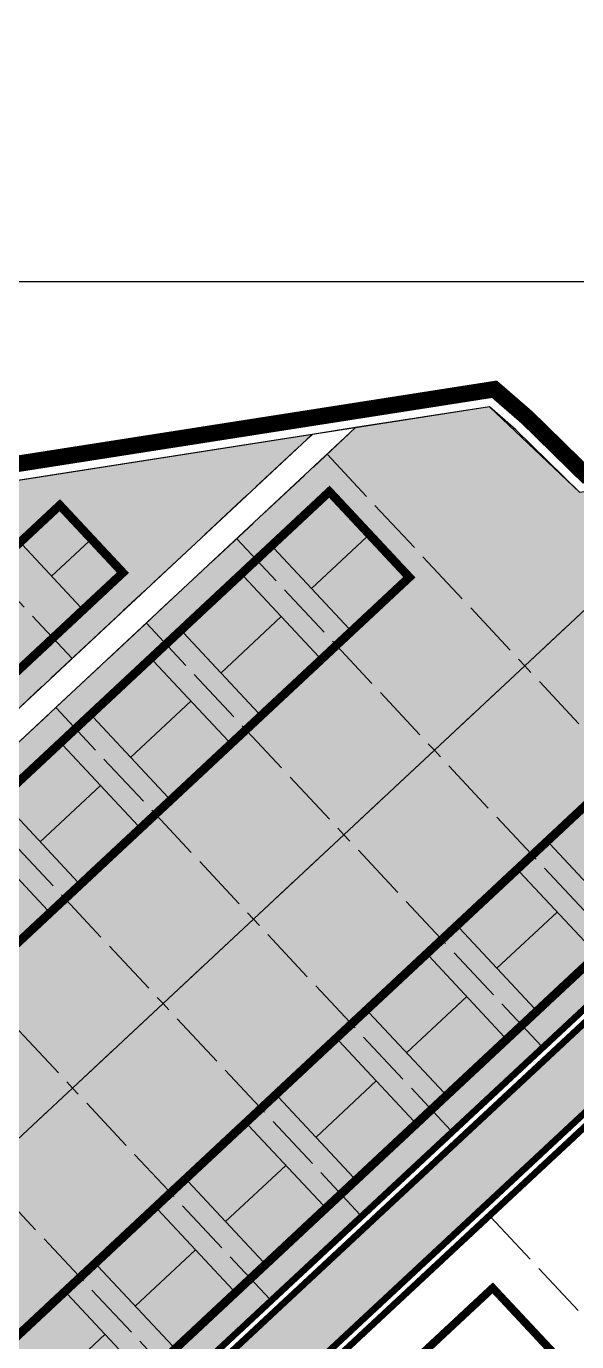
# Model space of a CAD drawing. Header units: metres. Extents: x 362096 to 727297, y 5619965 to 11243182.
# Drawn here: x 363585.4 to 363652.1, y 5621489.9 to 5621649.4 of the extents above; entities that cross this region are included whole.
import ezdxf

# ---------------------------------------------------------------- set-up
doc = ezdxf.new("R2010")
doc.units = ezdxf.units.M
doc.header["$MEASUREMENT"] = 0
doc.linetypes.add('BAUGRENZE2', pattern=[10.25, 3.5, -1, 3.5, -1, 0.25, -1])
doc.linetypes.add('GELTUNGSBEREICH', pattern=[8.5, 7, -1.5])
for name, color, linetype in [('ALLGEMEINE-WOHNGEBIETE_FA', 11, 'Continuous'), ('BAUGRENZE_FA', 150, 'Continuous'), ('BAUGRENZE_GL', 7, 'Continuous'), ('BESONDERE-VERKEHRSFLÄCHEN_FA', 40, 'Continuous'), ('DACH-BLOCK', 7, 'Continuous'), ('DACH-FIRST', 246, 'Continuous'), ('DETACHED HOUSES', 255, 'Continuous'), ('GELTUNGSBEREICH_B', 7, 'Continuous'), ('institutional building  new', 255, 'Continuous'), ('MAJOR ROAD', 255, 'Continuous'), ('PLOT BOUNDARIES', 80, 'GELTUNGSBEREICH'), ('RESIDENTIAL ROAD', 255, 'Continuous'), ('SEMI-DETACHED HOUSE', 255, 'Continuous'), ('STRASSENBEGRENZUNG_FA', 72, 'Continuous'), ('STRASSENBEGRENZUNG_GL', 7, 'Continuous'), ('STRASSENVERKEHRSFLÄCHE_FA', 40, 'Continuous'), ('UMGR_ALLGEMEINE-WOHNGEBIETE', 7, 'Continuous'), ('UMGR_BESONDERE-VERKEHRSFLÄCHEN', 7, 'Continuous'), ('UMGR_GELTUNGSBEREICH', 7, 'Continuous'), ('UMGR_STRASSENVERKEHRSFLÄCHE', 7, 'Continuous')]:
    doc.layers.add(name, color=color, linetype=linetype)
doc.layers.add('Planning area', color=1, linetype='Continuous', plot=False)

# ---------------------------------------------------------------- blocks, each defined once
blk = doc.blocks.new('eaws_roofhatch_2460467.634166667')
at = {"layer": 'DACH-FIRST'}
blk.add_line((5.118865300668404, -5.481534278020263), (-2.189847069384996, -12.3066880106926), dxfattribs=at)
blk = doc.blocks.new('eaws_roofhatch_2460467.638414352')
at = {"layer": 'DACH-FIRST'}
blk.add_line((5.118865300668404, -5.481534278020263), (-2.189847069384996, -12.3066880106926), dxfattribs=at)
blk = doc.blocks.new('eaws_roofhatch_2460467.642928241')
at = {"layer": 'DACH-FIRST'}
blk.add_line((5.118865300668404, -5.48153427708894), (-2.189847069326788, -12.3066880106926), dxfattribs=at)
blk = doc.blocks.new('eaws_roofhatch_2460467.643101852')
at = {"layer": 'DACH-FIRST'}
blk.add_line((5.118865300668404, -5.48153427708894), (-2.189847069384996, -12.3066880106926), dxfattribs=at)
blk = doc.blocks.new('eaws_roofhatch_2460467.643263889')
at = {"layer": 'DACH-FIRST'}
blk.add_line((5.118865300726611, -5.481534278020263), (-2.189847069326788, -12.30668801255524), dxfattribs=at)
blk = doc.blocks.new('eaws_roofhatch_2460467.643414351')
at = {"layer": 'DACH-FIRST'}
blk.add_line((5.118865300668404, -5.481534278020263), (-2.189847069384996, -12.30668801162392), dxfattribs=at)
blk = doc.blocks.new('eaws_roofhatch_2460467.644039352')
at = {"layer": 'DACH-FIRST'}
blk.add_line((5.118865301366895, -5.48153427708894), (12.42757767019793, 1.343619456514716), dxfattribs=at)
blk = doc.blocks.new('eaws_roofhatch_2460467.644155093')
at = {"layer": 'DACH-FIRST'}
blk.add_line((5.11886529950425, -5.481534278020263), (12.42757766926661, 1.343619456514716), dxfattribs=at)
blk = doc.blocks.new('eaws_roofhatch_2460467.644236111')
at = {"layer": 'DACH-FIRST'}
blk.add_line((5.118865301366895, -5.48153427708894), (12.42757767112926, 1.343619457446039), dxfattribs=at)
blk = doc.blocks.new('eaws_roofhatch_2460467.644328704')
at = {"layer": 'DACH-FIRST'}
blk.add_line((5.118865299969912, -5.48153427708894), (12.42757767019793, 1.343619456514716), dxfattribs=at)
blk = doc.blocks.new('eaws_roofhatch_2460467.645208333')
at = {"layer": 'DACH-FIRST'}
blk.add_line((4.095092240488157, -4.385227421298623), (9.211190899601206, 0.392380191013217), dxfattribs=at)

msp = doc.modelspace()

# ---------------------------------------------------------------- hatches: boundary and pattern name
at = {"layer": 'ALLGEMEINE-WOHNGEBIETE_FA'}
h = msp.add_hatch(color=256, dxfattribs=at)
edge = h.paths.add_edge_path(flags=0)
edge.add_line((363542.7614438118, 5621523.65724724), (363541.204718348, 5621520.556094768))
edge.add_line((363541.204718348, 5621520.556094768), (363584.860608503, 5621473.914421352))
edge.add_arc((363588.5110535545, 5621477.33118166), 5.00000000808462, 223.1061434791995, 312.9757228753099)
edge.add_line((363591.9194956237, 5621473.672968607), (363691.7381540066, 5621566.676331062))
edge.add_line((363691.7381540066, 5621566.676331062), (363667.7574951007, 5621592.356007331))
edge.add_line((363667.7574951007, 5621592.356007331), (363670.5757413253, 5621594.978021832))
edge.add_line((363670.5757413253, 5621594.978021832), (363669.9447110129, 5621595.696424107))
edge.add_line((363669.9447110129, 5621595.696424107), (363652.5134323891, 5621592.907160611))
edge.add_line((363652.5134323891, 5621592.907160611), (363641.5413848736, 5621603.293094276))
edge.add_line((363641.5413848736, 5621603.293094276), (363625.3230868382, 5621600.756451258))
edge.add_line((363625.3230868382, 5621600.756451258), (363542.7614438118, 5621523.65724724))
h = msp.add_hatch(color=256, dxfattribs=at)
edge = h.paths.add_edge_path(flags=0)
edge.add_arc((363537.2904391183, 5621529.494052689), 4.999999997872947, 272.564543348167, 313.0405172699155)
edge.add_line((363540.7030159839, 5621525.839696505), (363620.0432829618, 5621599.930656986))
edge.add_line((363620.0432829618, 5621599.930656986), (363576.044917334, 5621593.049038047))
edge.add_line((363576.044917334, 5621593.049038047), (363521.2480666211, 5621541.877653643))
edge.add_line((363521.2480666211, 5621541.877653643), (363537.5141630243, 5621524.499060437))
at = {"layer": 'BESONDERE-VERKEHRSFLÄCHEN_FA'}
h = msp.add_hatch(dxfattribs=at)
h.set_pattern_fill('AWS_VBZF', color=256, style=0, pattern_type=2)
h.set_pattern_definition([(45, (6.88822509, 0.1), (0, 14.14213562373095), [10.4, -9.6]), (45, (6.60538238, 0.1), (0, 14.14213562373095), [10.8, -9.2]), (45, (6.32253967, 0.1), (0, 14.14213562373095), [11.2, -8.8]), (45, (6.03969696, 0.1), (0, 14.14213562373095), [11.6, -8.4]), (45, (5.75685424, 0.1), (0, 14.14213562373095), [12, -8]), (45, (5.47401153, 0.1), (0, 14.14213562373095), [12.4, -7.6]), (45, (5.19116882, 0.1), (0, 14.14213562373095), [12.8, -7.2]), (45, (4.90832611, 0.1), (0, 14.14213562373095), [13.2, -6.8]), (45, (4.62548339, 0.1), (0, 14.14213562373095), [13.6, -6.4]), (45, (4.34264068, 0.1), (0, 14.14213562373095), [14, -6]), (45, (4.05979797, 0.1), (0, 14.14213562373095), [14.4, -5.6]), (45, (3.77695526, 0.1), (0, 14.14213562373095), [14.8, -5.2]), (45, (3.49411254, 0.1), (0, 14.14213562373095), [15.2, -4.8]), (45, (3.21126983, 0.1), (0, 14.14213562373095), [15.6, -4.4]), (45, (2.92842712, 0.1), (0, 14.14213562373095), [16, -4]), (45, (2.64558441, 0.1), (0, 14.14213562373095), [16.4, -3.6]), (45, (2.36274169, 0.1), (0, 14.14213562373095), [16.8, -3.2]), (45, (2.07989898, 0.1), (0, 14.14213562373095), [17.2, -2.8]), (45, (1.79705627, 0.1), (0, 14.14213562373095), [17.6, -2.4]), (45, (1.51421356, 0.1), (0, 14.14213562373095), [18, -2]), (45, (1.23137084, 0.1), (0, 14.14213562373095), [18.4, -1.6]), (45, (0.94852813, 0.1), (0, 14.14213562373095), [18.8, -1.2]), (45, (0.66568542, 0.1), (0, 14.14213562373095), [19.2, -0.8]), (45, (0.38284271, 0.1), (14.14213562373095, 0), [19.6, -0.4]), (45, (7.17106781, 0.1), (14.14213562373095, 0), [10, -10]), (45, (0.1, 0.1), (14.14213562373095, 0), [20]), (45, (0.1, 9.15096679), (14.14213562373095, 0), [7.2, -12.8]), (45, (0.1, 8.86812408), (14.14213562373095, 0), [7.6, -12.4]), (45, (0.1, 8.58528137), (14.14213562373095, 0), [8, -12]), (45, (0.1, 8.30243866), (14.14213562373095, 0), [8.4, -11.6]), (45, (0.1, 8.01959594), (14.14213562373095, 0), [8.8, -11.2]), (45, (0.1, 7.73675323), (14.14213562373095, 0), [9.2, -10.8]), (45, (0.1, 7.45391052), (0, 14.14213562373095), [9.6, -10.4]), (45, (0.1, 7.17106781), (14.14213562373095, 0), [10, -10]), (45, (0.1, 10.2823376), (14.14213562373095, 0), [5.6, -14.4]), (45, (0.1, 9.99949493), (14.14213562373095, 0), [6, -14]), (45, (0.1, 9.71665222), (14.14213562373095, 0), [6.4, -13.6]), (45, (0.1, 9.43380951), (14.14213562373095, 0), [6.8, -13.2]), (45, (0.1, 13.1107647), (14.14213562373095, 0), [1.6, -18.4]), (45, (0.1, 13.3936074), (14.14213562373095, 0), [1.2, -18.8]), (45, (0.1, 13.1107647), (14.14213562373095, 0), [1.6, -18.4]), (45, (0.1, 12.827922), (14.14213562373095, 0), [2, -18]), (45, (0.1, 12.5450793), (14.14213562373095, 0), [2.4, -17.6]), (45, (0.1, 12.2622366), (14.14213562373095, 0), [2.8, -17.2]), (45, (0.1, 11.9793939), (14.14213562373095, 0), [3.2, -16.8]), (45, (0.1, 11.4137084), (14.14213562373095, 0), [4, -16]), (45, (0.1, 11.1308657), (14.14213562373095, 0), [4.4, -15.6]), (45, (0.1, 10.848023), (14.14213562373095, 0), [4.8, -15.2]), (45, (0.1, 10.5651803), (14.14213562373095, 0), [5.2, -14.8]), (45, (0.1, 11.6965512), (14.14213562373095, 0), [3.6, -16.4]), (45, (0.1, 13.6764501), (14.14213562373095, 0), [0.8, -19.2]), (45, (0.1, 13.9592929), (0, 14.14213562373095), [0.4, -19.6])])
edge = h.paths.add_edge_path(flags=0)
edge.add_line((363537.5141630243, 5621524.499060437), (363535.959794204, 5621524.674365552))
edge.add_line((363535.959794204, 5621524.674365552), (363533.6400698432, 5621526.077211435))
edge.add_line((363533.6400698432, 5621526.077211435), (363542.523531421, 5621516.586177987))
edge.add_arc((363546.17402068, 5621520.002891054), 5.000000001444856, 133.0405172661012, 223.1054020756526, ccw=False)
edge.add_line((363542.7614438122, 5621523.657247241), (363625.3230868379, 5621600.756451258))
edge.add_line((363625.3230868379, 5621600.756451258), (363620.0432829612, 5621599.930656985))
edge.add_line((363620.0432829612, 5621599.930656985), (363540.703015984, 5621525.839696505))
edge.add_arc((363537.9110271037, 5621528.017914697), 3.54116314194441, 263.5652477123763, 322.03981290398445, ccw=False)
at = {"layer": 'STRASSENVERKEHRSFLÄCHE_FA'}
h = msp.add_hatch(color=256, dxfattribs=at)
edge = h.paths.add_edge_path(flags=0)
edge.add_arc((3772547.286054234, 1962811.21574545), 5000669.472681507, 132.9748933074524, 132.976552437535, ccw=False)
edge.add_arc((363698.4157202737, 5621567.091751723), 4.999925918023112, 312.9748933074524, 401.6544940454627)
edge.add_line((363702.1514963814, 5621570.414888202), (363678.451591572, 5621597.057651354))
edge.add_line((363678.451591572, 5621597.057651354), (363669.9447110129, 5621595.696424107))
edge.add_line((363669.9447110129, 5621595.696424107), (363691.7224429139, 5621570.903364501))
edge.add_arc((363687.9658590733, 5621567.60365575), 4.999999999341675, -47.024277130328926, 41.29543048964831, ccw=False)
edge.add_line((363691.3743011366, 5621563.945442703), (363591.8349869833, 5621471.202351755))
edge.add_arc((363588.4265449196, 5621474.860564803), 5.000000000087218, 223.1061452311927, 312.9757228721112, ccw=False)
edge.add_line((363584.7760999784, 5621471.443804388), (363483.6434186334, 5621579.493313334))
edge.add_line((363483.6434186334, 5621579.493313334), (363474.4169654058, 5621578.09304742))
edge.add_line((363474.4169654058, 5621578.09304742), (363633.8975350067, 5621405.882920718))
edge.add_line((363633.8975350067, 5621405.882920718), (363636.5819553781, 5621407.619336049))
edge.add_line((363636.5819553781, 5621407.619336049), (363639.7152774328, 5621410.552077383))
edge.add_line((363639.7152774328, 5621410.552077383), (363595.6359314743, 5621457.646168256))
edge.add_arc((363599.2865102002, 5621461.062891435), 5.000072230870101, 132.9765524385214, 223.1047861059825, ccw=False)

# ---------------------------------------------------------------- linework, layer by layer
at = {"layer": 'BAUGRENZE_FA', "const_width": 0.8}
for points in [[(363622.1383011216, 5621592.820109309), (363549.8185922182, 5621525.285213113), (363559.339681677, 5621515.089559357), (363631.6593905804, 5621582.624455553)], [(363589.4619351726, 5621591.177760888), (363532.4905222501, 5621537.97568753), (363539.9640655889, 5621529.972647485), (363596.9354785107, 5621583.174720844)], [(363677.5076915276, 5621577.482879898), (363583.2618455171, 5621489.472522496), (363592.782934976, 5621479.27686874), (363687.0287809869, 5621567.287226142)]]:
    msp.add_lwpolyline(points, close=True, dxfattribs=at)
at = {"layer": 'BAUGRENZE_FA', "const_width": 0.9, "flags": 128}
msp.add_lwpolyline([(363613.3348995661, 5621469.764280314), (363621.5610099689, 5621460.872119932), (363650.1963935609, 5621487.565525263), (363641.9442544653, 5621496.419108782)], close=True, dxfattribs=at)
at = {"layer": 'BAUGRENZE_GL', "linetype": 'BAUGRENZE2', "const_width": 0.25, "flags": 128}
for points in [[(363622.16368795, 5621593.56213728), (363549.0765642477, 5621525.310599941), (363559.3142948486, 5621514.347531386), (363632.4014185509, 5621582.599068725), (363622.16368795, 5621593.56213728)], [(363589.4873220009, 5621591.919788859), (363531.7484942796, 5621538.001074358), (363539.9386787605, 5621529.230619514), (363597.6775064812, 5621583.149334016), (363589.4873220009, 5621591.919788859)], [(363677.5330783559, 5621578.224907868), (363582.5198175467, 5621489.497909324), (363592.7575481476, 5621478.534840769), (363687.7708089573, 5621567.261839314), (363677.5330783559, 5621578.224907868)]]:
    msp.add_lwpolyline(points, dxfattribs=at)
at = {"layer": 'BAUGRENZE_GL', "const_width": 0.25}
for points in [[(363597.494788672, 5621582.978705173), (363597.6775064812, 5621583.149334016), (363597.5068776378, 5621583.332051826)], [(363632.2187007416, 5621582.428439882), (363632.4014185509, 5621582.599068725), (363632.2307897075, 5621582.781786534)]]:
    msp.add_lwpolyline(points, dxfattribs=at)
at = {"layer": 'BAUGRENZE_GL'}
msp.add_lwpolyline([(363612.7000635453, 5621469.787856679), (363621.5374321931, 5621460.234945824), (363650.8323777944, 5621487.54318336), (363641.9666798888, 5621497.055043977), (363612.7000635453, 5621469.787856679)], dxfattribs=at)
at = {"layer": 'DETACHED HOUSES'}
for p, q in [((363585.5615199133, 5621596.485496476), (363585.6205052696, 5621596.570173532)), ((363645.8313579913, 5621571.880546128), (363656.7944265463, 5621582.118276729)), ((363634.8682894362, 5621561.642815528), (363645.8313579913, 5621571.880546128)), ((363623.9052208811, 5621551.405084927), (363634.8682894362, 5621561.642815528)), ((363612.942152326, 5621541.167354326), (363623.9052208811, 5621551.405084927)), ((363601.979083771, 5621530.929623724), (363612.942152326, 5621541.167354326)), ((363591.0160152161, 5621520.691893123), (363601.979083771, 5621530.929623724)), ((363564.3688143723, 5621495.807722954), (363591.0160152161, 5621520.691893123))]:
    msp.add_line(p, q, dxfattribs=at)
for points in [[(363614.8549755802, 5621586.736983545), (363622.16368795, 5621593.56213728), (363632.4014185509, 5621582.599068725), (363625.0927061802, 5621575.773914991)], [(363603.8919070233, 5621576.499252944), (363611.200619394, 5621583.324406679), (363621.4383499948, 5621572.361338124), (363614.129637626, 5621565.536184389)], [(363592.928838471, 5621566.261522343), (363600.2375508407, 5621573.086676078), (363610.4752814397, 5621562.123607522), (363603.16656907, 5621555.298453788)], [(363581.9657699149, 5621556.023791743), (363589.2744822837, 5621562.848945477), (363599.5122128865, 5621551.885876921), (363592.2035005176, 5621545.060723187)], [(363658.5359594774, 5621539.961224376), (363665.8446718478, 5621546.786378111), (363655.6069412464, 5621557.749446666), (363648.2982288766, 5621550.924292931)], [(363571.0027013589, 5621545.786061142), (363578.3114137286, 5621552.611214876), (363588.5491443286, 5621541.64814632), (363581.2404319588, 5621534.822992587)], [(363647.5728909223, 5621529.723493774), (363654.8816032926, 5621536.548647509), (363644.6438726913, 5621547.511716064), (363637.3351603214, 5621540.68656233)], [(363636.6098223671, 5621519.485763175), (363643.9185347374, 5621526.310916909), (363633.6808041361, 5621537.273985463), (363626.3720917663, 5621530.44883173)], [(363625.6467538121, 5621509.248032575), (363632.9554661824, 5621516.073186307), (363622.717735581, 5621527.036254863), (363615.4090232112, 5621520.211101131)], [(363614.683685257, 5621499.010301972), (363621.9923976274, 5621505.835455705), (363611.754667026, 5621516.798524261), (363604.4459546562, 5621509.973370527)], [(363603.7206167024, 5621488.772571373), (363611.0293290726, 5621495.597725106), (363600.7915984713, 5621506.560793661), (363593.4828861015, 5621499.735639927)], [(363592.7575481475, 5621478.534840769), (363600.0662605178, 5621485.359994504), (363589.8285299164, 5621496.323063059), (363582.5198175467, 5621489.497909324)]]:
    msp.add_lwpolyline(points, close=True, dxfattribs=at)
at = {"layer": 'GELTUNGSBEREICH_B', "linetype": 'GELTUNGSBEREICH', "const_width": 2, "flags": 128}
msp.add_lwpolyline([(363725.7035500288, 5621479.969826196), (363749.8717443296, 5621500.080718847), (363761.8768251974, 5621509.79647797), (363721.0632251849, 5621552.16401793), (363679.2176156312, 5621599.205669499), (363653.1929411085, 5621595.041335016), (363646.1133259295, 5621601.977463295), (363642.1496002887, 5621605.412538067), (363547.6621652017, 5621590.634113607), (363514.7032885732, 5621585.985156289), (363473.8642192041, 5621580.106164672), (363440.1231753088, 5621575.979225404), (363445.9218499104, 5621540.012981515), (363453.0889429002, 5621514.379314165), (363465.2810274067, 5621479.841750763), (363476.1102193976, 5621454.986598849), (363525.3372351681, 5621325.67050947), (363547.7511108695, 5621325.368841656), (363570.9469486148, 5621324.728906586), (363586.2930707944, 5621325.586854138), (363579.9936130106, 5621330.766066549), (363600.084670493, 5621336.430500257), (363610.8899235067, 5621339.472840752), (363581.7619440319, 5621376.883669312), (363603.6933120689, 5621392.795061634), (363609.0107435492, 5621387.402974364), (363637.8182218257, 5621406.037070371), (363663.6161649614, 5621430.183549041), (363688.693130112, 5621450.444619016), (363699.0072359297, 5621440.81977424), (363734.0182179043, 5621469.555679819)], close=True, dxfattribs=at)
at = {"layer": 'GELTUNGSBEREICH_B', "const_width": 2}
for points in [[(363643.6610075386, 5621604.10271055), (363642.1496002887, 5621605.412538067), (363640.1736233331, 5621605.103482941)], [(363655.1678177958, 5621595.357344621), (363653.1929411085, 5621595.041335016), (363651.7643243243, 5621596.440997149)]]:
    msp.add_lwpolyline(points, dxfattribs=at)
at = {"layer": 'institutional building  new'}
for p, q in [((363612.7000635453, 5621469.787856679), (363641.9666798888, 5621497.055043977)), ((363641.9666798888, 5621497.055043977), (363650.8323777944, 5621487.54318336))]:
    msp.add_line(p, q, dxfattribs=at)
at = {"layer": 'MAJOR ROAD'}
for p, q in [((363691.3743011365, 5621563.945442703), (363591.8349869834, 5621471.202351755)), ((363701.824058871, 5621563.433543528), (363595.8779348421, 5621464.721079011))]:
    msp.add_line(p, q, dxfattribs=at)
at = {"layer": 'Planning area', "linetype": 'Continuous'}
msp.add_lwpolyline([(363770.5809688367, 5621307.949902683), (363770.5809688367, 5621618.421029983), (363417.6362416017, 5621618.421029983), (363417.6362416017, 5621307.949902683)], close=True, dxfattribs=at)
at = {"layer": 'PLOT BOUNDARIES'}
for p, q in [((363625.3230868379, 5621600.756451258), (363542.7614438113, 5621523.65724724)), ((363582.1841429173, 5621564.576351339), (363620.0432829613, 5621599.930656985)), ((363621.8738542963, 5621597.535426656), (363645.8313579913, 5621571.880546128)), ((363590.9545977618, 5621572.76653582), (363573.8917246218, 5621591.03830476)), ((363610.9223633436, 5621587.285298184), (363634.8682894381, 5621561.642815528)), ((363645.8313579913, 5621571.880546128), (363656.7944265464, 5621582.118276729)), ((363590.9545977619, 5621572.76653582), (363599.7250526064, 5621580.9567203)), ((363599.9708723938, 5621577.035169711), (363623.9052208811, 5621551.405084927)), ((363634.8682894381, 5621561.642815528), (363645.8313579913, 5621571.880546128)), ((363669.7888616879, 5621546.225665603), (363645.8313579913, 5621571.880546128)), ((363589.019381444, 5621566.785041238), (363612.942152326, 5621541.167354326)), ((363691.7381540066, 5621566.676331062), (363591.9194956237, 5621473.672968607)), ((363598.3538652118, 5621464.636718568), (363708.2007341209, 5621566.983597694)), ((363623.9052208811, 5621551.405084927), (363634.8682894381, 5621561.642815528)), ((363658.8142155285, 5621536.000332872), (363634.8682894362, 5621561.642815528)), ((363578.0678904923, 5621556.534912765), (363601.97908377, 5621530.929623725)), ((363612.942152326, 5621541.167354326), (363623.9052208811, 5621551.405084927)), ((363647.8395693697, 5621525.775000144), (363623.9052208811, 5621551.405084927)), ((363567.1163995406, 5621546.284784292), (363591.0160152148, 5621520.691893124)), ((363601.97908377, 5621530.929623725), (363612.942152326, 5621541.167354326)), ((363636.8649232102, 5621515.549667415), (363612.942152326, 5621541.167354326)), ((363591.0160152148, 5621520.691893124), (363601.97908377, 5621530.929623725)), ((363625.8902770502, 5621505.324334685), (363601.979083771, 5621530.929623724)), ((363564.3688143714, 5621495.807722954), (363591.0160152148, 5621520.691893124)), ((363614.9156308903, 5621495.099001955), (363591.016015216, 5621520.691893123)), ((363603.9409847308, 5621484.873669227), (363580.052946661, 5621510.45416252)), ((363641.7252159939, 5621505.046813459), (363699.0917038006, 5621443.476503551))]:
    msp.add_line(p, q, dxfattribs=at)
at = {"layer": 'RESIDENTIAL ROAD'}
for points in [[(363595.6359314743, 5621457.646168256), (363639.7152774328, 5621410.552077383), (363636.5819553781, 5621407.619336049), (363633.8975350067, 5621405.882920718), (363474.4169654058, 5621578.09304742), (363483.6434186334, 5621579.493313334), (363584.7760999784, 5621471.443804388, 0.4135470067134595), (363591.8349869833, 5621471.202351755), (363691.3743011366, 5621563.945442703, 0.4056498435035265), (363691.7224429139, 5621570.903364501), (363669.9447110129, 5621595.696424107), (363678.451591572, 5621597.057651354), (363702.1514963814, 5621570.414888202, -0.4074797412377268), (363701.824058871, 5621563.433543528, 7.239320665157315e-06), (363595.8779659314, 5621464.721107978, 0.41486923862917), (363595.6359314743, 5621457.646168256, 7.774558092572805)], [(363474.3580729314, 5621578.156640624), (363483.6434186336, 5621579.493313334), (363584.7760999784, 5621471.443804388, 0.4135470067142942), (363591.8349869834, 5621471.202351755), (363691.3743011365, 5621563.945442703, 0.4056498434672631), (363691.7224429139, 5621570.903364501), (363669.9447110129, 5621595.696424107)], [(363541.204718348, 5621520.556094768), (363584.8606086191, 5621473.91442124, 0.4337113997830586), (363592.1786419299, 5621473.91442124), (363691.7381540067, 5621566.676331062), (363667.7613738389, 5621592.351853786), (363670.5757413258, 5621594.978021832), (363691.7224429139, 5621570.903364501, -0.4056498434463066), (363691.3743011366, 5621563.945442703), (363591.8349869833, 5621471.202351755, -0.4135470067092625), (363584.7760999784, 5621471.443804388, -4.164025360914016e-12), (363542.523531421, 5621516.586177987, -0.2192200237090919), (363541.204718348, 5621520.556094768, 0.4605740472673136)], [(363706.5619871772, 5621565.456739104), (363598.3538951201, 5621464.636746435, 0.4148730817587588), (363598.1118065355, 5621457.561864545), (363640.9929331622, 5621411.747943528), (363639.7152774328, 5621410.552077383), (363595.6359314743, 5621457.646168256, -0.4148831406804097), (363595.877965931, 5621464.721107978), (363701.824058871, 5621563.433543528, 0.4074699245199185), (363702.1515120605, 5621570.414870576)]]:
    msp.add_lwpolyline(points, format="xyb", dxfattribs=at)
at = {"layer": 'SEMI-DETACHED HOUSE'}
msp.add_line((363592.5614078228, 5621578.371726402), (363597.6775064814, 5621583.149334016), dxfattribs=at)
msp.add_lwpolyline([(363584.3712233418, 5621587.142181246), (363589.4873220009, 5621591.919788859), (363597.6775064819, 5621583.149334015), (363592.5614078228, 5621578.371726402)], close=True, dxfattribs=at)
at = {"layer": 'STRASSENBEGRENZUNG_FA', "const_width": 0.5}
msp.add_lwpolyline([(363541.5961034668, 5621519.552591622, 0.1650506296479852), (363542.8155670163, 5621516.85951882), (363585.0681355737, 5621471.717145221, 0.4135470067101811), (363591.5623116182, 5621471.495008799), (363691.1016257716, 5621564.238099746, 0.4056498434815738), (363691.4219162066, 5621570.639387801), (363670.5472532331, 5621594.404340264), (363668.3268319357, 5621592.332400658), (363692.3038175615, 5621566.65665792), (363592.4611354076, 5621473.630911959, -0.4329462611279918), (363584.5685730238, 5621473.641080406)], format="xyb", close=True, dxfattribs=at)
msp.add_lwpolyline([(363702.4503836808, 5621570.680719696, -0.407469924518693), (363702.0967342361, 5621563.140886485), (363596.1506412961, 5621464.428450935, 0.4148831406639877), (363595.9279670696, 5621457.91950909), (363639.7339721949, 5621411.117453812), (363640.4275567337, 5621411.76663829), (363597.8197709402, 5621457.288523711, -0.4148730817687038), (363598.0812197551, 5621464.929403479), (363706.2893118121, 5621565.749396148)], format="xyb", dxfattribs=at)
at = {"layer": 'STRASSENBEGRENZUNG_GL', "const_width": 0.3}
for points in [[(363541.204718348, 5621520.556094768, 0.2192200237090919), (363542.523531421, 5621516.586177987, 4.164025360914016e-12), (363584.7760999784, 5621471.443804388, 0.4135470067092625), (363591.8349869833, 5621471.202351755), (363691.3743011366, 5621563.945442703, 0.4056498434463066), (363691.7224429139, 5621570.903364501), (363670.5757413258, 5621594.978021832), (363667.7613738389, 5621592.351853786), (363691.7381540067, 5621566.676331062), (363592.1786419299, 5621473.91442124, -0.4337113997830586), (363584.8606086191, 5621473.91442124), (363541.204718348, 5621520.556094768, -0.4605740472673136)], [(363702.1515120605, 5621570.414870576, -0.4074699245199185), (363701.824058871, 5621563.433543528), (363595.877965931, 5621464.721107978, 0.4148831406804097), (363595.6359314743, 5621457.646168256), (363639.7152774328, 5621410.552077383), (363640.9929331622, 5621411.747943528), (363598.1118065355, 5621457.561864545, -0.4148730817587588), (363598.3538951201, 5621464.636746435), (363706.5619871772, 5621565.456739104)]]:
    msp.add_lwpolyline(points, format="xyb", dxfattribs=at)
at = {"layer": 'UMGR_ALLGEMEINE-WOHNGEBIETE'}
for points in [[(363542.7614438118, 5621523.65724724), (363541.204718348, 5621520.556094768), (363584.860608503, 5621473.914421352, 0.4135470156415947), (363591.9194956237, 5621473.672968607), (363691.7381540066, 5621566.676331062), (363667.7574951007, 5621592.356007331), (363670.5757413253, 5621594.978021832), (363669.9447110129, 5621595.696424107), (363652.5134323891, 5621592.907160611), (363641.5413848736, 5621603.293094276), (363625.3230868382, 5621600.756451258)], [(363537.5141630243, 5621524.499060437, 0.1784691673516439), (363540.7030159839, 5621525.839696505), (363620.0432829618, 5621599.930656986), (363576.044917334, 5621593.049038047), (363521.2480666211, 5621541.877653643)]]:
    msp.add_lwpolyline(points, format="xyb", close=True, dxfattribs=at)
at = {"layer": 'UMGR_BESONDERE-VERKEHRSFLÄCHEN'}
msp.add_lwpolyline([(363537.5141630243, 5621524.499060437), (363535.959794204, 5621524.674365552), (363533.6400698432, 5621526.077211435), (363542.523531421, 5621516.586177987, -0.4145452892507854), (363542.7614438122, 5621523.657247241), (363625.3230868379, 5621600.756451258), (363620.0432829612, 5621599.930656985), (363540.703015984, 5621525.839696505, -0.2608279459433454)], format="xyb", close=True, dxfattribs=at)
at = {"layer": 'UMGR_GELTUNGSBEREICH'}
msp.add_lwpolyline([(363652.5134323891, 5621592.907160611), (363644.7573162428, 5621600.506078796), (363641.5413848736, 5621603.293094276), (363547.9563800266, 5621588.655815536), (363514.9854460885, 5621584.005157495), (363474.1281426854, 5621578.123540996), (363442.42839757, 5621574.246277348), (363447.8783812436, 5621540.442786817), (363454.9971004821, 5621514.982131963), (363467.1431439309, 5621480.574993014), (363477.9625888595, 5621455.742212549), (363526.7229321987, 5621327.652040543), (363547.7921485377, 5621327.368470466), (363570.9186579711, 5621326.730448051), (363581.0631033946, 5621327.297588207), (363575.7665308614, 5621331.652260489), (363599.5419520583, 5621338.355456542), (363607.4840879352, 5621340.591654303), (363578.9127890669, 5621377.287504238), (363603.9102826376, 5621395.423396473), (363609.2915617722, 5621389.96656514), (363636.5819553781, 5621407.619336049), (363662.3026136635, 5621431.693477286)], dxfattribs=at)
at = {"layer": 'UMGR_STRASSENVERKEHRSFLÄCHE'}
msp.add_lwpolyline([(363595.8779659314, 5621464.721107978, -7.239320665157315e-06), (363701.824058871, 5621563.433543528, 0.4074797412377268), (363702.1514963814, 5621570.414888202), (363678.451591572, 5621597.057651354), (363669.9447110129, 5621595.696424107), (363691.7224429139, 5621570.903364501, -0.4056498435035265), (363691.3743011366, 5621563.945442703), (363591.8349869833, 5621471.202351755, -0.4135470067134595), (363584.7760999784, 5621471.443804388), (363483.6434186334, 5621579.493313334), (363474.4169654058, 5621578.09304742), (363633.8975350067, 5621405.882920718), (363636.5819553781, 5621407.619336049), (363639.7152774328, 5621410.552077383), (363595.6359314743, 5621457.646168256, -0.41486923862917)], format="xyb", close=True, dxfattribs=at)

# ---------------------------------------------------------------- block references
at = {"layer": 'DACH-BLOCK'}
for name, p in [('eaws_roofhatch_2460467.645208333', (363584.3712233418, 5621587.142181246)), ('eaws_roofhatch_2460467.644328704', (363614.8549755802, 5621586.736983545)), ('eaws_roofhatch_2460467.644236111', (363603.8919070233, 5621576.499252944)), ('eaws_roofhatch_2460467.644155093', (363592.928838471, 5621566.261522343)), ('eaws_roofhatch_2460467.644039352', (363581.9657699149, 5621556.023791743)), ('eaws_roofhatch_2460467.643414351', (363644.6438726913, 5621547.511716064)), ('eaws_roofhatch_2460467.642928241', (363633.6808041361, 5621537.273985463)), ('eaws_roofhatch_2460467.638414352', (363622.717735581, 5621527.036254863)), ('eaws_roofhatch_2460467.634166667', (363611.754667026, 5621516.798524261)), ('eaws_roofhatch_2460467.643101852', (363600.7915984713, 5621506.560793661)), ('eaws_roofhatch_2460467.643263889', (363589.8285299164, 5621496.323063059))]:
    msp.add_blockref(name, p, dxfattribs=at)

doc.saveas('drawing.dxf')
